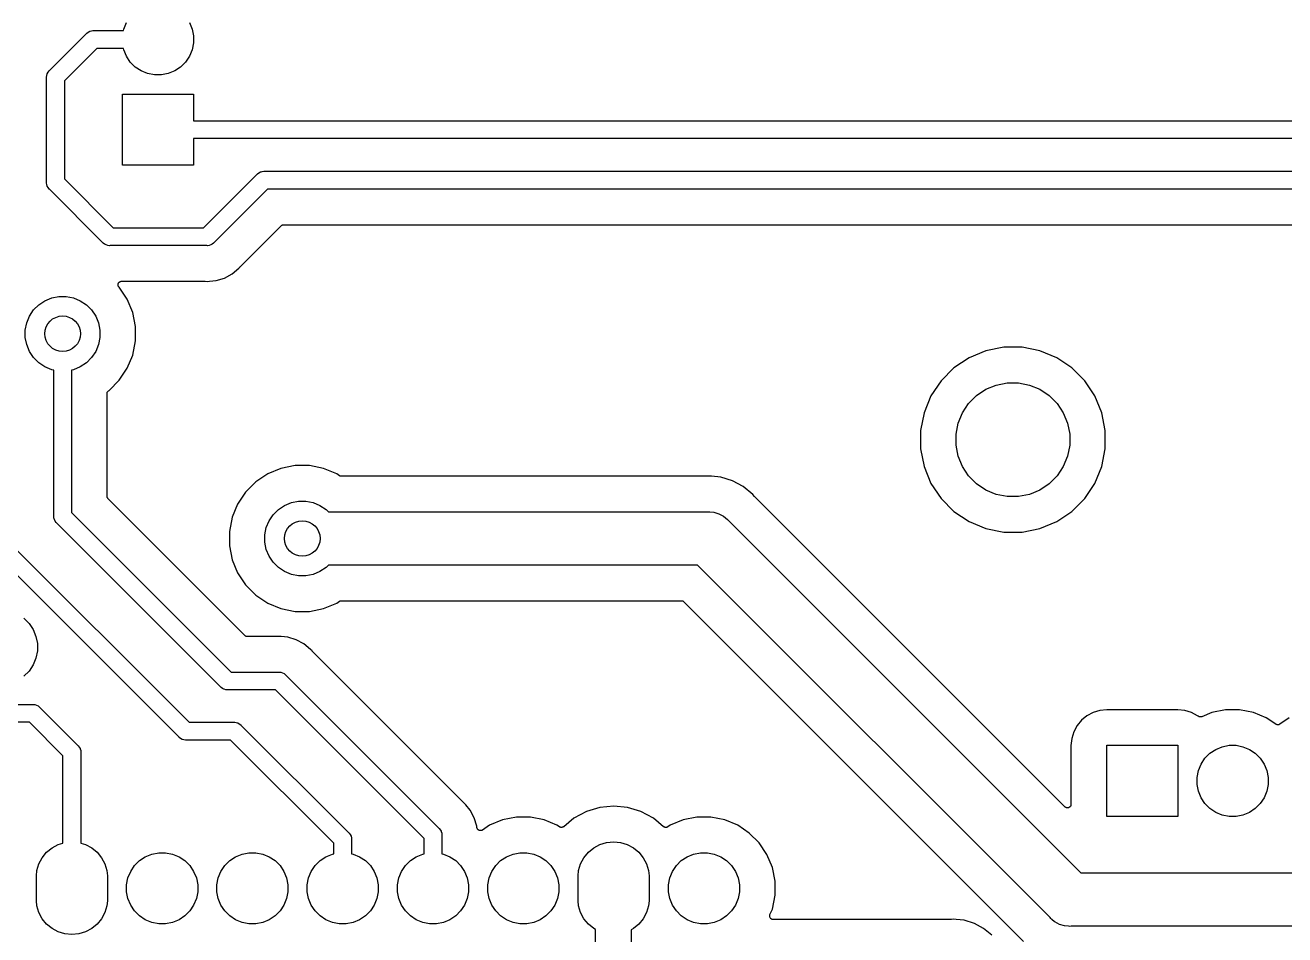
# Model space of a CAD drawing. Extents: x 3.33 to 7.29, y -2.55 to 0.23.
# Drawn here: x 4.333 to 5.728, y -1.713 to -0.705 of the extents above; entities that cross this region are included whole.
import ezdxf

# ---------------------------------------------------------------- set-up
doc = ezdxf.new("R2010")
doc.units = 0
doc.header["$MEASUREMENT"] = 0
doc.layers.add('BLACK', color=7, linetype='CONTINUOUS')

msp = doc.modelspace()

# ---------------------------------------------------------------- linework, layer by layer
at = {"layer": 'BLACK', "linetype": 'CONTINUOUS'}
for p, q in [((4.4059, -0.7116), (4.4074, -0.7114)), ((4.4074, -0.7114), (4.4074, -0.7114)), ((4.4074, -0.7114), (4.4079, -0.7114)), ((4.4079, -0.7114), (4.4084, -0.7114)), ((4.4084, -0.7114), (4.4413, -0.7114)), ((4.4413, -0.7114), (4.4417, -0.7098)), ((4.4417, -0.7098), (4.4446, -0.7026)), ((4.5144, -0.7026), (4.5174, -0.7098)), ((4.5174, -0.7098), (4.5189, -0.7174)), ((4.3595, -0.7557), (4.4006, -0.7146)), ((4.4006, -0.7146), (4.4009, -0.7143)), ((4.4009, -0.7143), (4.4024, -0.713)), ((4.4024, -0.713), (4.4041, -0.7121)), ((4.4041, -0.7121), (4.4059, -0.7116)), ((4.5189, -0.7251), (4.5174, -0.7327)), ((4.5189, -0.7174), (4.5189, -0.7251)), ((4.412, -0.7311), (4.376, -0.7671)), ((4.4413, -0.7311), (4.412, -0.7311)), ((4.4417, -0.7327), (4.4413, -0.7311)), ((4.4446, -0.7399), (4.4417, -0.7327)), ((4.5174, -0.7327), (4.5144, -0.7399)), ((4.4489, -0.7464), (4.4446, -0.7399)), ((4.4544, -0.7518), (4.4489, -0.7464)), ((4.4609, -0.7561), (4.4544, -0.7518)), ((4.5046, -0.7518), (4.4982, -0.7561)), ((4.5101, -0.7464), (4.5046, -0.7518)), ((4.5144, -0.7399), (4.5101, -0.7464)), ((4.3563, -0.763), (4.3564, -0.7611)), ((4.3563, -0.7635), (4.3563, -0.763)), ((4.3563, -0.8794), (4.3563, -0.7635)), ((4.3564, -0.7611), (4.357, -0.7592)), ((4.357, -0.7592), (4.3579, -0.7575)), ((4.3579, -0.7575), (4.3591, -0.756)), ((4.3591, -0.756), (4.3595, -0.7557)), ((4.376, -0.7671), (4.376, -0.8758)), ((4.468, -0.7591), (4.4609, -0.7561)), ((4.4756, -0.7606), (4.468, -0.7591)), ((4.4834, -0.7606), (4.4756, -0.7606)), ((4.491, -0.7591), (4.4834, -0.7606)), ((4.4982, -0.7561), (4.491, -0.7591)), ((4.4402, -0.8606), (4.4402, -0.7819)), ((4.4402, -0.7819), (4.5189, -0.7819)), ((4.5189, -0.7819), (4.5189, -0.8114)), ((4.5189, -0.8114), (6.1638, -0.8114)), ((6.1787, -0.8311), (4.5189, -0.8311)), ((4.5189, -0.8311), (4.5189, -0.8606)), ((4.5189, -0.8606), (4.4402, -0.8606)), ((4.376, -0.8758), (4.4301, -0.9299)), ((4.5302, -0.9299), (4.5896, -0.8705)), ((4.5896, -0.8705), (4.5899, -0.8702)), ((4.5899, -0.8702), (4.5914, -0.8689)), ((4.5914, -0.8689), (4.5931, -0.868)), ((4.5931, -0.868), (4.594, -0.8677)), ((4.594, -0.8677), (4.5949, -0.8675)), ((4.5949, -0.8675), (4.5968, -0.8673)), ((4.5968, -0.8673), (4.5973, -0.8673)), ((4.5973, -0.8673), (6.2825, -0.8673)), ((4.3563, -0.8799), (4.3563, -0.8794)), ((4.3563, -0.8804), (4.3563, -0.8799)), ((4.3564, -0.8819), (4.3563, -0.8804)), ((4.357, -0.8837), (4.3564, -0.8819)), ((4.3579, -0.8854), (4.357, -0.8837)), ((4.3591, -0.8869), (4.3579, -0.8854)), ((4.3595, -0.8872), (4.3591, -0.8869)), ((4.4187, -0.9464), (4.3595, -0.8872)), ((4.6009, -0.887), (4.5415, -0.9464)), ((6.2861, -0.887), (4.6009, -0.887)), ((4.4301, -0.9299), (4.5302, -0.9299)), ((4.5709, -0.9727), (4.6161, -0.9275)), ((4.6161, -0.9275), (4.6164, -0.9273)), ((4.6161, -0.9275), (4.6161, -0.9275)), ((4.6161, -0.9275), (4.6161, -0.9275)), ((4.6161, -0.9275), (4.6161, -0.9275)), ((4.6161, -0.9275), (4.6161, -0.9275)), ((4.6164, -0.9273), (4.6167, -0.927)), ((4.6167, -0.927), (4.617, -0.9268)), ((4.6167, -0.927), (4.6167, -0.927)), ((4.6167, -0.927), (4.6167, -0.927)), ((4.617, -0.9268), (4.6174, -0.9267)), ((4.6174, -0.9267), (4.6178, -0.9266)), ((4.6174, -0.9267), (4.6174, -0.9267)), ((4.6174, -0.9267), (4.6174, -0.9267)), ((4.6178, -0.9266), (4.6181, -0.9265)), ((4.6181, -0.9265), (4.6181, -0.9264)), ((4.6181, -0.9264), (4.6185, -0.9264)), ((4.6181, -0.9265), (4.6181, -0.9265)), ((4.6185, -0.9264), (4.6189, -0.9264)), ((4.6189, -0.9264), (6.1529, -0.9264)), ((4.419, -0.9468), (4.4187, -0.9464)), ((4.4205, -0.948), (4.419, -0.9468)), ((4.4215, -0.9485), (4.4205, -0.948)), ((4.4222, -0.9489), (4.4215, -0.9485)), ((4.5397, -0.948), (4.538, -0.9489)), ((4.5412, -0.9468), (4.5397, -0.948)), ((4.5415, -0.9464), (4.5412, -0.9468)), ((4.4241, -0.9495), (4.4222, -0.9489)), ((4.426, -0.9497), (4.4241, -0.9495)), ((4.4265, -0.9496), (4.426, -0.9497)), ((4.5338, -0.9496), (4.4265, -0.9496)), ((4.5343, -0.9497), (4.5338, -0.9496)), ((4.5362, -0.9495), (4.5343, -0.9497)), ((4.538, -0.9489), (4.5362, -0.9495)), ((4.5362, -0.9495), (4.5362, -0.9495)), ((4.5617, -0.9809), (4.5692, -0.9747)), ((4.5692, -0.9747), (4.5706, -0.973)), ((4.5706, -0.973), (4.5707, -0.973)), ((4.5707, -0.973), (4.5708, -0.9728)), ((4.5708, -0.9728), (4.5709, -0.9727)), ((4.4361, -0.9907), (4.4364, -0.9904)), ((4.4364, -0.9904), (4.4366, -0.9901)), ((4.4366, -0.9901), (4.4369, -0.9899)), ((4.4366, -0.9901), (4.4366, -0.9901)), ((4.4366, -0.9901), (4.4366, -0.9901)), ((4.4369, -0.9899), (4.4372, -0.9896)), ((4.4372, -0.9896), (4.4376, -0.9895)), ((4.4372, -0.9896), (4.4372, -0.9896)), ((4.4372, -0.9896), (4.4372, -0.9896)), ((4.4376, -0.9895), (4.4379, -0.9893)), ((4.4379, -0.9893), (4.4383, -0.9892)), ((4.4379, -0.9893), (4.4379, -0.9893)), ((4.4379, -0.9893), (4.4379, -0.9893)), ((4.4383, -0.9892), (4.4386, -0.9891)), ((4.4386, -0.9891), (4.4386, -0.989)), ((4.4386, -0.989), (4.439, -0.989)), ((4.4386, -0.9891), (4.4386, -0.9891)), ((4.439, -0.989), (4.4394, -0.989)), ((4.4394, -0.989), (4.5316, -0.989)), ((4.5316, -0.989), (4.5317, -0.989)), ((4.5317, -0.989), (4.5319, -0.989)), ((4.5319, -0.989), (4.532, -0.989)), ((4.532, -0.989), (4.5343, -0.9892)), ((4.5343, -0.9892), (4.5365, -0.989)), ((4.5365, -0.989), (4.5439, -0.9883)), ((4.5365, -0.989), (4.5365, -0.989)), ((4.5439, -0.9883), (4.5532, -0.9855)), ((4.5532, -0.9855), (4.5617, -0.9809)), ((4.4355, -0.9921), (4.4356, -0.9917)), ((4.4355, -0.9925), (4.4355, -0.9921)), ((4.4355, -0.9921), (4.4355, -0.9921)), ((4.4355, -0.9921), (4.4355, -0.9921)), ((4.4355, -0.9929), (4.4355, -0.9925)), ((4.4355, -0.9933), (4.4355, -0.9929)), ((4.4355, -0.9929), (4.4355, -0.9929)), ((4.4355, -0.9929), (4.4355, -0.9929)), ((4.4355, -0.9936), (4.4355, -0.9933)), ((4.4355, -0.9937), (4.4355, -0.9936)), ((4.4355, -0.9936), (4.4355, -0.9936)), ((4.4356, -0.994), (4.4355, -0.9937)), ((4.4356, -0.9917), (4.4358, -0.9914)), ((4.4357, -0.9944), (4.4356, -0.994)), ((4.4359, -0.9947), (4.4357, -0.9944)), ((4.4357, -0.9944), (4.4357, -0.9944)), ((4.4357, -0.9944), (4.4357, -0.9944)), ((4.4358, -0.9914), (4.436, -0.991)), ((4.4358, -0.9914), (4.4358, -0.9914)), ((4.4358, -0.9914), (4.4358, -0.9914)), ((4.4361, -0.9951), (4.4359, -0.9947)), ((4.436, -0.991), (4.4361, -0.9907)), ((4.4361, -0.9907), (4.4361, -0.9907)), ((4.4361, -0.9907), (4.4361, -0.9907)), ((4.4363, -0.9954), (4.4361, -0.9951)), ((4.4361, -0.9951), (4.4361, -0.9951)), ((4.4361, -0.9951), (4.4361, -0.9951)), ((4.4366, -0.9957), (4.4363, -0.9954)), ((4.4367, -0.9958), (4.4366, -0.9957)), ((4.4366, -0.9957), (4.4366, -0.9957)), ((4.4366, -0.9957), (4.4366, -0.9957)), ((4.4366, -0.9957), (4.4366, -0.9957)), ((4.4366, -0.9957), (4.4366, -0.9957)), ((4.4455, -1.009), (4.4367, -0.9958)), ((4.3419, -1.0209), (4.3477, -1.0151)), ((4.3477, -1.0151), (4.3544, -1.0106)), ((4.3544, -1.0106), (4.362, -1.0075)), ((4.362, -1.0075), (4.3699, -1.0059)), ((4.3699, -1.0059), (4.3781, -1.0059)), ((4.3781, -1.0059), (4.3861, -1.0075)), ((4.3861, -1.0075), (4.3936, -1.0106)), ((4.3936, -1.0106), (4.4004, -1.0151)), ((4.4004, -1.0151), (4.4061, -1.0209)), ((4.4516, -1.0237), (4.4455, -1.009)), ((4.3343, -1.0352), (4.3374, -1.0277)), ((4.3374, -1.0277), (4.3419, -1.0209)), ((4.4061, -1.0209), (4.4107, -1.0277)), ((4.4107, -1.0277), (4.4138, -1.0352)), ((4.4547, -1.0393), (4.4516, -1.0237)), ((4.3327, -1.0432), (4.3343, -1.0352)), ((4.3327, -1.0513), (4.3327, -1.0432)), ((4.4138, -1.0352), (4.4154, -1.0432)), ((4.4154, -1.0432), (4.4154, -1.0513)), ((4.4547, -1.0552), (4.4547, -1.0393)), ((4.3343, -1.0593), (4.3327, -1.0513)), ((4.3374, -1.0668), (4.3343, -1.0593)), ((4.4138, -1.0593), (4.4107, -1.0668)), ((4.4154, -1.0513), (4.4138, -1.0593)), ((4.4516, -1.0708), (4.4547, -1.0552)), ((4.3419, -1.0736), (4.3374, -1.0668)), ((4.3477, -1.0794), (4.3419, -1.0736)), ((4.4061, -1.0736), (4.4004, -1.0794)), ((4.4107, -1.0668), (4.4061, -1.0736)), ((4.4455, -1.0855), (4.4516, -1.0708)), ((5.3779, -1.0738), (5.3611, -1.0851)), ((5.3965, -1.0661), (5.3779, -1.0738)), ((5.4163, -1.0622), (5.3965, -1.0661)), ((5.4365, -1.0622), (5.4163, -1.0622)), ((5.4562, -1.0661), (5.4365, -1.0622)), ((5.4749, -1.0738), (5.4562, -1.0661)), ((5.4916, -1.0851), (5.4749, -1.0738)), ((4.3544, -1.0839), (4.3477, -1.0794)), ((4.362, -1.087), (4.3544, -1.0839)), ((4.3642, -1.0874), (4.362, -1.087)), ((4.3642, -1.2487), (4.3642, -1.0874)), ((4.3861, -1.087), (4.3839, -1.0874)), ((4.3839, -1.0874), (4.3839, -1.2451)), ((4.3936, -1.0839), (4.3861, -1.087)), ((4.4004, -1.0794), (4.3936, -1.0839)), ((4.4367, -1.0987), (4.4455, -1.0855)), ((5.3611, -1.0851), (5.3469, -1.0993)), ((5.5059, -1.0993), (5.4916, -1.0851)), ((4.4255, -1.1099), (4.4367, -1.0987)), ((5.3469, -1.0993), (5.3357, -1.1161)), ((5.408, -1.104), (5.4202, -1.1016)), ((5.4202, -1.1016), (5.4326, -1.1016)), ((5.4326, -1.1016), (5.4447, -1.104)), ((5.5171, -1.1161), (5.5059, -1.0993)), ((4.4232, -1.1135), (4.4233, -1.1131)), ((4.4232, -1.2272), (4.4232, -1.1135)), ((4.4232, -1.1135), (4.4232, -1.1135)), ((4.4232, -1.1135), (4.4232, -1.1135)), ((4.4232, -1.1135), (4.4232, -1.1135)), ((4.4232, -1.1135), (4.4232, -1.1135)), ((4.4233, -1.1127), (4.4234, -1.1124)), ((4.4233, -1.1131), (4.4233, -1.1127)), ((4.4233, -1.1127), (4.4233, -1.1127)), ((4.4233, -1.1127), (4.4233, -1.1127)), ((4.4234, -1.1124), (4.4235, -1.112)), ((4.4235, -1.112), (4.4237, -1.1117)), ((4.4235, -1.112), (4.4235, -1.112)), ((4.4235, -1.112), (4.4235, -1.112)), ((4.4237, -1.1117), (4.4239, -1.1113)), ((4.4239, -1.1113), (4.4242, -1.111)), ((4.4239, -1.1113), (4.4239, -1.1113)), ((4.4239, -1.1113), (4.4239, -1.1113)), ((4.4242, -1.111), (4.4244, -1.1107)), ((4.4244, -1.1107), (4.4247, -1.1105)), ((4.4244, -1.1107), (4.4244, -1.1107)), ((4.4244, -1.1107), (4.4244, -1.1107)), ((4.4247, -1.1105), (4.425, -1.1103)), ((4.425, -1.1103), (4.4255, -1.1099)), ((5.3774, -1.1244), (5.3862, -1.1156)), ((5.3862, -1.1156), (5.3965, -1.1087)), ((5.3965, -1.1087), (5.408, -1.104)), ((5.4447, -1.104), (5.4562, -1.1087)), ((5.4562, -1.1087), (5.4665, -1.1156)), ((5.4665, -1.1156), (5.4753, -1.1244)), ((5.3357, -1.1161), (5.328, -1.1347)), ((5.3706, -1.1347), (5.3774, -1.1244)), ((5.4753, -1.1244), (5.4822, -1.1347)), ((5.5248, -1.1347), (5.5171, -1.1161)), ((5.328, -1.1347), (5.324, -1.1545)), ((5.3658, -1.1462), (5.3706, -1.1347)), ((5.4822, -1.1347), (5.487, -1.1462)), ((5.5287, -1.1545), (5.5248, -1.1347)), ((5.324, -1.1545), (5.324, -1.1746)), ((5.3634, -1.1584), (5.3658, -1.1462)), ((5.487, -1.1462), (5.4894, -1.1584)), ((5.5287, -1.1746), (5.5287, -1.1545)), ((5.3634, -1.1708), (5.3634, -1.1584)), ((5.3658, -1.1829), (5.3634, -1.1708)), ((5.4894, -1.1708), (5.487, -1.1829)), ((5.4894, -1.1584), (5.4894, -1.1708)), ((5.324, -1.1746), (5.328, -1.1944)), ((5.3706, -1.1944), (5.3658, -1.1829)), ((5.487, -1.1829), (5.4822, -1.1944)), ((5.5248, -1.1944), (5.5287, -1.1746)), ((4.6158, -1.1964), (4.6011, -1.2025)), ((4.6314, -1.1933), (4.6158, -1.1964)), ((4.6473, -1.1933), (4.6314, -1.1933)), ((4.6629, -1.1964), (4.6473, -1.1933)), ((4.6776, -1.2025), (4.6629, -1.1964)), ((5.328, -1.1944), (5.3357, -1.213)), ((5.3774, -1.2047), (5.3706, -1.1944)), ((5.4822, -1.1944), (5.4753, -1.2047)), ((5.5171, -1.213), (5.5248, -1.1944)), ((4.5879, -1.2113), (4.5767, -1.2226)), ((4.6011, -1.2025), (4.5879, -1.2113)), ((4.6805, -1.2045), (4.6776, -1.2025)), ((4.6809, -1.2046), (4.6805, -1.2045)), ((4.6812, -1.2048), (4.6809, -1.2046)), ((4.6816, -1.2049), (4.6812, -1.2048)), ((4.6812, -1.2048), (4.6812, -1.2048)), ((4.6812, -1.2048), (4.6812, -1.2048)), ((4.6819, -1.205), (4.6816, -1.2049)), ((4.6823, -1.2051), (4.6819, -1.205)), ((4.6819, -1.205), (4.6819, -1.205)), ((4.6819, -1.205), (4.6819, -1.205)), ((4.6827, -1.2051), (4.6823, -1.2051)), ((5.0858, -1.2051), (4.6827, -1.2051)), ((4.6827, -1.2051), (4.6827, -1.2051)), ((4.6827, -1.2051), (4.6827, -1.2051)), ((4.6827, -1.2051), (4.6827, -1.2051)), ((4.6827, -1.2051), (4.6827, -1.2051)), ((5.086, -1.2051), (5.0858, -1.2051)), ((5.0861, -1.2051), (5.086, -1.2051)), ((5.0862, -1.2051), (5.0861, -1.2051)), ((5.0894, -1.2048), (5.0862, -1.2051)), ((5.0926, -1.2051), (5.0894, -1.2048)), ((5.1029, -1.2061), (5.0926, -1.2051)), ((5.0926, -1.2051), (5.0926, -1.2051)), ((5.1159, -1.2101), (5.1029, -1.2061)), ((5.1278, -1.2165), (5.1159, -1.2101)), ((5.3357, -1.213), (5.3469, -1.2298)), ((5.3862, -1.2135), (5.3774, -1.2047)), ((5.3965, -1.2204), (5.3862, -1.2135)), ((5.4665, -1.2135), (5.4562, -1.2204)), ((5.4753, -1.2047), (5.4665, -1.2135)), ((5.5059, -1.2298), (5.5171, -1.213)), ((4.4233, -1.2276), (4.4232, -1.2272)), ((4.4233, -1.2279), (4.4233, -1.2276)), ((4.5767, -1.2226), (4.5678, -1.2358)), ((5.1383, -1.2251), (5.1278, -1.2165)), ((5.1404, -1.2275), (5.1383, -1.2251)), ((5.1405, -1.2277), (5.1404, -1.2275)), ((5.408, -1.2251), (5.3965, -1.2204)), ((5.4202, -1.2276), (5.408, -1.2251)), ((5.4326, -1.2276), (5.4202, -1.2276)), ((5.4447, -1.2251), (5.4326, -1.2276)), ((5.4562, -1.2204), (5.4447, -1.2251)), ((4.4233, -1.228), (4.4233, -1.2279)), ((4.4233, -1.2279), (4.4233, -1.2279)), ((4.4234, -1.2283), (4.4233, -1.228)), ((4.4235, -1.2287), (4.4234, -1.2283)), ((4.4237, -1.229), (4.4235, -1.2287)), ((4.4235, -1.2287), (4.4235, -1.2287)), ((4.4235, -1.2287), (4.4235, -1.2287)), ((4.4239, -1.2293), (4.4237, -1.229)), ((4.4239, -1.2294), (4.4239, -1.2293)), ((4.4241, -1.2297), (4.4239, -1.2294)), ((4.4239, -1.2294), (4.4239, -1.2294)), ((4.4243, -1.2299), (4.4241, -1.2297)), ((4.4244, -1.23), (4.4243, -1.2299)), ((4.5759, -1.3815), (4.4244, -1.23)), ((4.4244, -1.23), (4.4244, -1.23)), ((4.4244, -1.23), (4.4244, -1.23)), ((4.4244, -1.23), (4.4244, -1.23)), ((4.5678, -1.2358), (4.5618, -1.2505)), ((4.613, -1.2419), (4.6198, -1.2374)), ((4.6198, -1.2374), (4.6273, -1.2343)), ((4.6273, -1.2343), (4.6353, -1.2327)), ((4.6353, -1.2327), (4.6434, -1.2327)), ((4.6434, -1.2327), (4.6514, -1.2343)), ((4.6514, -1.2343), (4.6589, -1.2374)), ((4.6589, -1.2374), (4.6657, -1.2419)), ((5.1406, -1.2278), (5.1405, -1.2277)), ((5.484, -1.5712), (5.1406, -1.2278)), ((5.1406, -1.2278), (5.1406, -1.2278)), ((5.3469, -1.2298), (5.3611, -1.2441)), ((5.4916, -1.2441), (5.5059, -1.2298)), ((4.3641, -1.2492), (4.3642, -1.2487)), ((4.3643, -1.2511), (4.3641, -1.2492)), ((4.3646, -1.2521), (4.3643, -1.2511)), ((4.3649, -1.253), (4.3646, -1.2521)), ((4.3658, -1.2547), (4.3649, -1.253)), ((4.367, -1.2562), (4.3658, -1.2547)), ((4.3839, -1.2451), (4.5608, -1.4221)), ((4.5618, -1.2505), (4.5587, -1.2661)), ((4.5996, -1.262), (4.6027, -1.2544)), ((4.6027, -1.2544), (4.6073, -1.2477)), ((4.6073, -1.2477), (4.613, -1.2419)), ((4.6657, -1.2419), (4.6683, -1.2445)), ((4.6683, -1.2445), (5.0879, -1.2445)), ((5.0879, -1.2445), (5.0894, -1.2444)), ((5.0894, -1.2444), (5.0908, -1.2445)), ((5.0908, -1.2445), (5.0908, -1.2445)), ((5.0908, -1.2445), (5.0952, -1.2449)), ((5.0952, -1.2449), (5.1007, -1.2466)), ((5.1007, -1.2466), (5.1059, -1.2493)), ((5.1059, -1.2493), (5.1104, -1.253)), ((5.1104, -1.253), (5.1113, -1.2542)), ((5.1113, -1.2542), (5.5016, -1.6445)), ((5.3611, -1.2441), (5.3779, -1.2553)), ((5.3779, -1.2553), (5.3965, -1.263)), ((5.4562, -1.263), (5.4749, -1.2553)), ((5.4749, -1.2553), (5.4916, -1.2441)), ((4.3674, -1.2565), (4.367, -1.2562)), ((4.5494, -1.4385), (4.3674, -1.2565)), ((4.5587, -1.2661), (4.5587, -1.282)), ((4.598, -1.2699), (4.5996, -1.262)), ((5.3965, -1.263), (5.4163, -1.2669)), ((5.4163, -1.2669), (5.4365, -1.2669)), ((5.4365, -1.2669), (5.4562, -1.263)), ((4.3098, -1.2731), (4.5143, -1.4776)), ((4.5587, -1.282), (4.5618, -1.2976)), ((4.598, -1.2781), (4.598, -1.2699)), ((4.5996, -1.2861), (4.598, -1.2781)), ((4.5029, -1.494), (4.2934, -1.2845)), ((4.6027, -1.2936), (4.5996, -1.2861)), ((4.6073, -1.3004), (4.6027, -1.2936)), ((4.5618, -1.2976), (4.5678, -1.3122)), ((4.613, -1.3061), (4.6073, -1.3004)), ((4.6198, -1.3107), (4.613, -1.3061)), ((4.6273, -1.3138), (4.6198, -1.3107)), ((4.6589, -1.3107), (4.6514, -1.3138)), ((4.6657, -1.3061), (4.6589, -1.3107)), ((4.6683, -1.3035), (4.6657, -1.3061)), ((5.0771, -1.3035), (4.6683, -1.3035)), ((5.4675, -1.6939), (5.0771, -1.3035)), ((4.5678, -1.3122), (4.5767, -1.3255)), ((4.6353, -1.3154), (4.6273, -1.3138)), ((4.6434, -1.3154), (4.6353, -1.3154)), ((4.6514, -1.3138), (4.6434, -1.3154)), ((4.5767, -1.3255), (4.5879, -1.3367)), ((4.5879, -1.3367), (4.6011, -1.3455)), ((4.6011, -1.3455), (4.6158, -1.3516)), ((4.6158, -1.3516), (4.6314, -1.3547)), ((4.6473, -1.3547), (4.6629, -1.3516)), ((4.6629, -1.3516), (4.6776, -1.3455)), ((4.6776, -1.3455), (4.6805, -1.3436)), ((4.6805, -1.3436), (4.6805, -1.3436)), ((4.6805, -1.3436), (4.6805, -1.3436)), ((4.6805, -1.3436), (4.6806, -1.3436)), ((4.6806, -1.3436), (4.6809, -1.3434)), ((4.6806, -1.3436), (4.6806, -1.3436)), ((4.6809, -1.3434), (4.6812, -1.3432)), ((4.6812, -1.3432), (4.6812, -1.3432)), ((4.6812, -1.3432), (4.6813, -1.3432)), ((4.6813, -1.3432), (4.6816, -1.3431)), ((4.6816, -1.3431), (4.682, -1.343)), ((4.682, -1.343), (4.682, -1.343)), ((4.682, -1.343), (4.682, -1.343)), ((4.682, -1.343), (4.6824, -1.343)), ((4.6824, -1.343), (4.6827, -1.3429)), ((4.6827, -1.3429), (5.0592, -1.3429)), ((5.0592, -1.3429), (5.0592, -1.3429)), ((5.0592, -1.3429), (5.0592, -1.3429)), ((5.0592, -1.3429), (5.0592, -1.3429)), ((5.0592, -1.3429), (5.0593, -1.3429)), ((5.0593, -1.3429), (5.0596, -1.343)), ((5.0596, -1.343), (5.06, -1.343)), ((5.06, -1.343), (5.06, -1.343)), ((5.06, -1.343), (5.06, -1.343)), ((5.06, -1.343), (5.0604, -1.3431)), ((5.0604, -1.3431), (5.0607, -1.3432)), ((5.0607, -1.3432), (5.0607, -1.3432)), ((5.0607, -1.3432), (5.0607, -1.3432)), ((5.0607, -1.3432), (5.0611, -1.3434)), ((5.0611, -1.3434), (5.0614, -1.3436)), ((5.0614, -1.3436), (5.0614, -1.3436)), ((5.0614, -1.3436), (5.0614, -1.3436)), ((5.0614, -1.3436), (5.0617, -1.3438)), ((5.0617, -1.3438), (5.062, -1.3441)), ((5.062, -1.3441), (5.4381, -1.7202)), ((4.3311, -1.3624), (4.3368, -1.3681)), ((4.6314, -1.3547), (4.6473, -1.3547)), ((4.3368, -1.3681), (4.3414, -1.3749)), ((4.3414, -1.3749), (4.3445, -1.3824)), ((4.3445, -1.3824), (4.3461, -1.3904)), ((4.3461, -1.3904), (4.3461, -1.3986)), ((4.5762, -1.3818), (4.5759, -1.3815)), ((4.5765, -1.382), (4.5762, -1.3818)), ((4.5768, -1.3822), (4.5765, -1.382)), ((4.5765, -1.382), (4.5765, -1.382)), ((4.5765, -1.382), (4.5765, -1.382)), ((4.5772, -1.3824), (4.5768, -1.3822)), ((4.5775, -1.3825), (4.5772, -1.3824)), ((4.5772, -1.3824), (4.5772, -1.3824)), ((4.5772, -1.3824), (4.5772, -1.3824)), ((4.5779, -1.3826), (4.5775, -1.3825)), ((4.5783, -1.3826), (4.5779, -1.3826)), ((4.5779, -1.3826), (4.5779, -1.3826)), ((4.5779, -1.3826), (4.5779, -1.3826)), ((4.5786, -1.3827), (4.5783, -1.3826)), ((4.5787, -1.3827), (4.5786, -1.3827)), ((4.6112, -1.3827), (4.5787, -1.3827)), ((4.5787, -1.3827), (4.5787, -1.3827)), ((4.5787, -1.3827), (4.5787, -1.3827)), ((4.5787, -1.3827), (4.5787, -1.3827)), ((4.6113, -1.3827), (4.6112, -1.3827)), ((4.6115, -1.3827), (4.6113, -1.3827)), ((4.6116, -1.3827), (4.6115, -1.3827)), ((4.6138, -1.3824), (4.6116, -1.3827)), ((4.616, -1.3827), (4.6138, -1.3824)), ((4.6234, -1.3834), (4.616, -1.3827)), ((4.616, -1.3827), (4.616, -1.3827)), ((4.6327, -1.3862), (4.6234, -1.3834)), ((4.6413, -1.3908), (4.6327, -1.3862)), ((4.6487, -1.3969), (4.6413, -1.3908)), ((4.3445, -1.4065), (4.3414, -1.4141)), ((4.3461, -1.3986), (4.3445, -1.4065)), ((4.6502, -1.3986), (4.6487, -1.3969)), ((4.6503, -1.3988), (4.6502, -1.3986)), ((4.6504, -1.3989), (4.6503, -1.3988)), ((4.8172, -1.5657), (4.6504, -1.3989)), ((4.6504, -1.3989), (4.6504, -1.3989)), ((4.3368, -1.4208), (4.3311, -1.4266)), ((4.3414, -1.4141), (4.3368, -1.4208)), ((4.5608, -1.4221), (4.6133, -1.4221)), ((4.6133, -1.4221), (4.6138, -1.422)), ((4.6138, -1.422), (4.6143, -1.4221)), ((4.6143, -1.4221), (4.6157, -1.4222)), ((4.6157, -1.4222), (4.6176, -1.4227)), ((4.6176, -1.4227), (4.6193, -1.4237)), ((4.6193, -1.4237), (4.6208, -1.4249)), ((4.6208, -1.4249), (4.6211, -1.4253)), ((4.6211, -1.4253), (4.7909, -1.5951)), ((4.5497, -1.4389), (4.5494, -1.4385)), ((4.5512, -1.4401), (4.5497, -1.4389)), ((4.5527, -1.4409), (4.5512, -1.4401)), ((4.5529, -1.441), (4.5527, -1.4409)), ((4.5548, -1.4416), (4.5529, -1.441)), ((4.5567, -1.4418), (4.5548, -1.4416)), ((4.5572, -1.4417), (4.5567, -1.4418)), ((4.6097, -1.4417), (4.5572, -1.4417)), ((4.7744, -1.6064), (4.6097, -1.4417)), ((4.2619, -1.4579), (4.3409, -1.4579)), ((4.3409, -1.4579), (4.3413, -1.4578)), ((4.3413, -1.4578), (4.3418, -1.4579)), ((4.3418, -1.4579), (4.3433, -1.458)), ((4.3433, -1.458), (4.3451, -1.4586)), ((4.3451, -1.4586), (4.3468, -1.4595)), ((4.3468, -1.4595), (4.3483, -1.4607)), ((4.3483, -1.4607), (4.3486, -1.4611)), ((4.3486, -1.4611), (4.3909, -1.5033)), ((5.5226, -1.4644), (5.5152, -1.4666)), ((5.5305, -1.4636), (5.5226, -1.4644)), ((5.6089, -1.4636), (5.5305, -1.4636)), ((5.6168, -1.4644), (5.6089, -1.4636)), ((5.6242, -1.4666), (5.6168, -1.4644)), ((5.6619, -1.4638), (5.6467, -1.4668)), ((5.6774, -1.4638), (5.6619, -1.4638)), ((5.6927, -1.4668), (5.6774, -1.4638)), ((4.3373, -1.4776), (4.2584, -1.4776)), ((4.3744, -1.5147), (4.3373, -1.4776)), ((4.5143, -1.4776), (4.5637, -1.4776)), ((4.5637, -1.4776), (4.5642, -1.4775)), ((4.5642, -1.4775), (4.5647, -1.4776)), ((4.5647, -1.4776), (4.5661, -1.4777)), ((4.5661, -1.4777), (4.568, -1.4783)), ((4.568, -1.4783), (4.5697, -1.4792)), ((5.5023, -1.4752), (5.4974, -1.4812)), ((5.5083, -1.4703), (5.5023, -1.4752)), ((5.5152, -1.4666), (5.5083, -1.4703)), ((5.631, -1.4703), (5.6242, -1.4666)), ((5.6317, -1.4708), (5.631, -1.4703)), ((5.6318, -1.4709), (5.6317, -1.4708)), ((5.6319, -1.471), (5.6318, -1.4709)), ((5.6321, -1.4711), (5.6319, -1.471)), ((5.6323, -1.4712), (5.6321, -1.4711)), ((5.6325, -1.4713), (5.6323, -1.4712)), ((5.6326, -1.4714), (5.6325, -1.4713)), ((5.6328, -1.4714), (5.6326, -1.4714)), ((5.633, -1.4715), (5.6328, -1.4714)), ((5.6332, -1.4715), (5.633, -1.4715)), ((5.6334, -1.4716), (5.6332, -1.4715)), ((5.6336, -1.4716), (5.6334, -1.4716)), ((5.6338, -1.4717), (5.6336, -1.4716)), ((5.6339, -1.4717), (5.6338, -1.4717)), ((5.6341, -1.4717), (5.6339, -1.4717)), ((5.6343, -1.4717), (5.6341, -1.4717)), ((5.6345, -1.4717), (5.6343, -1.4717)), ((5.6347, -1.4716), (5.6345, -1.4717)), ((5.6349, -1.4716), (5.6347, -1.4716)), ((5.6351, -1.4715), (5.6349, -1.4716)), ((5.6353, -1.4715), (5.6351, -1.4715)), ((5.6355, -1.4714), (5.6353, -1.4715)), ((5.6356, -1.4714), (5.6355, -1.4714)), ((5.6357, -1.4714), (5.6356, -1.4714)), ((5.6467, -1.4668), (5.6357, -1.4714)), ((5.707, -1.4727), (5.6927, -1.4668)), ((5.7175, -1.4798), (5.707, -1.4727)), ((5.7324, -1.4727), (5.7219, -1.4798)), ((4.5697, -1.4792), (4.5712, -1.4804)), ((4.5712, -1.4804), (4.5715, -1.4808)), ((4.5715, -1.4808), (4.6909, -1.6002)), ((5.4938, -1.488), (5.4915, -1.4954)), ((5.4974, -1.4812), (5.4938, -1.488)), ((5.7178, -1.4799), (5.7175, -1.4798)), ((5.7181, -1.4801), (5.7178, -1.4799)), ((5.7182, -1.4801), (5.7181, -1.4801)), ((5.7185, -1.4802), (5.7182, -1.4801)), ((5.7182, -1.4801), (5.7182, -1.4801)), ((5.7189, -1.4804), (5.7185, -1.4802)), ((5.7193, -1.4804), (5.7189, -1.4804)), ((5.7189, -1.4804), (5.7189, -1.4804)), ((5.7189, -1.4804), (5.7189, -1.4804)), ((5.7196, -1.4804), (5.7193, -1.4804)), ((5.7197, -1.4804), (5.7196, -1.4804)), ((5.72, -1.4804), (5.7197, -1.4804)), ((5.7197, -1.4804), (5.7197, -1.4804)), ((5.7204, -1.4804), (5.72, -1.4804)), ((5.7208, -1.4803), (5.7204, -1.4804)), ((5.7204, -1.4804), (5.7204, -1.4804)), ((5.7204, -1.4804), (5.7204, -1.4804)), ((5.7211, -1.4802), (5.7208, -1.4803)), ((5.7212, -1.4801), (5.7211, -1.4802)), ((5.7215, -1.48), (5.7212, -1.4801)), ((5.7212, -1.4801), (5.7212, -1.4801)), ((5.7218, -1.4798), (5.7215, -1.48)), ((5.7219, -1.4798), (5.7218, -1.4798)), ((5.7218, -1.4798), (5.7218, -1.4798)), ((5.7219, -1.4798), (5.7219, -1.4798)), ((5.7219, -1.4798), (5.7219, -1.4798)), ((4.3909, -1.5033), (4.3913, -1.5036)), ((4.3913, -1.5036), (4.3925, -1.5051)), ((4.3925, -1.5051), (4.3933, -1.5066)), ((4.5032, -1.4944), (4.5029, -1.494)), ((4.5047, -1.4956), (4.5032, -1.4944)), ((4.5064, -1.4965), (4.5047, -1.4956)), ((4.5065, -1.4965), (4.5064, -1.4965)), ((4.5083, -1.4971), (4.5065, -1.4965)), ((4.5102, -1.4973), (4.5083, -1.4971)), ((4.5107, -1.4972), (4.5102, -1.4973)), ((4.5601, -1.4972), (4.5107, -1.4972)), ((4.6744, -1.6116), (4.5601, -1.4972)), ((5.4915, -1.4954), (5.4907, -1.5033)), ((5.4907, -1.5033), (5.4907, -1.5684)), ((5.5303, -1.5819), (5.5303, -1.5031)), ((5.5303, -1.5031), (5.6091, -1.5031)), ((5.6091, -1.5031), (5.6091, -1.5819)), ((5.651, -1.5076), (5.6582, -1.5047)), ((5.6582, -1.5047), (5.6658, -1.5031)), ((5.6658, -1.5031), (5.6736, -1.5031)), ((5.6736, -1.5031), (5.6812, -1.5047)), ((5.6812, -1.5047), (5.6883, -1.5076)), ((4.3744, -1.6115), (4.3744, -1.5147)), ((4.3933, -1.5066), (4.3934, -1.5069)), ((4.3934, -1.5069), (4.394, -1.5087)), ((4.394, -1.5087), (4.3941, -1.5106)), ((4.3941, -1.5106), (4.3941, -1.5111)), ((4.3941, -1.5111), (4.3941, -1.6115)), ((5.6348, -1.5239), (5.6391, -1.5174)), ((5.6391, -1.5174), (5.6446, -1.5119)), ((5.6446, -1.5119), (5.651, -1.5076)), ((5.6883, -1.5076), (5.6948, -1.5119)), ((5.6948, -1.5119), (5.7003, -1.5174)), ((5.7003, -1.5174), (5.7046, -1.5239)), ((5.6303, -1.5386), (5.6318, -1.531)), ((5.6318, -1.531), (5.6348, -1.5239)), ((5.7046, -1.5239), (5.7075, -1.531)), ((5.7075, -1.531), (5.7091, -1.5386)), ((5.6303, -1.5464), (5.6303, -1.5386)), ((5.6318, -1.554), (5.6303, -1.5464)), ((5.7091, -1.5464), (5.7075, -1.554)), ((5.7091, -1.5386), (5.7091, -1.5464)), ((5.6348, -1.5612), (5.6318, -1.554)), ((5.6391, -1.5676), (5.6348, -1.5612)), ((5.7046, -1.5612), (5.7003, -1.5676)), ((5.7075, -1.554), (5.7046, -1.5612)), ((4.8173, -1.5658), (4.8172, -1.5657)), ((4.8175, -1.5659), (4.8173, -1.5658)), ((4.8175, -1.566), (4.8175, -1.5659)), ((4.8192, -1.5674), (4.8175, -1.566)), ((4.8206, -1.5691), (4.8192, -1.5674)), ((4.8254, -1.5749), (4.8206, -1.5691)), ((4.8206, -1.5691), (4.8206, -1.5691)), ((4.8299, -1.5834), (4.8254, -1.5749)), ((4.9688, -1.572), (4.954, -1.5765)), ((4.9843, -1.5705), (4.9688, -1.572)), ((4.9997, -1.572), (4.9843, -1.5705)), ((5.0145, -1.5765), (4.9997, -1.572)), ((5.4843, -1.5715), (5.484, -1.5712)), ((5.4846, -1.5717), (5.4843, -1.5715)), ((5.485, -1.5719), (5.4846, -1.5717)), ((5.4846, -1.5717), (5.4846, -1.5717)), ((5.4846, -1.5717), (5.4846, -1.5717)), ((5.4853, -1.5721), (5.485, -1.5719)), ((5.4856, -1.5722), (5.4853, -1.5721)), ((5.4853, -1.5721), (5.4853, -1.5721)), ((5.4853, -1.5721), (5.4853, -1.5721)), ((5.486, -1.5723), (5.4856, -1.5722)), ((5.4864, -1.5723), (5.486, -1.5723)), ((5.486, -1.5723), (5.486, -1.5723)), ((5.486, -1.5723), (5.486, -1.5723)), ((5.4868, -1.5724), (5.4864, -1.5723)), ((5.4872, -1.5723), (5.4868, -1.5724)), ((5.4868, -1.5724), (5.4868, -1.5724)), ((5.4868, -1.5724), (5.4868, -1.5724)), ((5.4875, -1.5723), (5.4872, -1.5723)), ((5.4879, -1.5722), (5.4875, -1.5723)), ((5.4875, -1.5723), (5.4875, -1.5723)), ((5.4875, -1.5723), (5.4875, -1.5723)), ((5.4883, -1.5721), (5.4879, -1.5722)), ((5.4886, -1.5719), (5.4883, -1.5721)), ((5.4883, -1.5721), (5.4883, -1.5721)), ((5.4883, -1.5721), (5.4883, -1.5721)), ((5.4889, -1.5717), (5.4886, -1.5719)), ((5.489, -1.5717), (5.4889, -1.5717)), ((5.4893, -1.5715), (5.489, -1.5717)), ((5.489, -1.5717), (5.489, -1.5717)), ((5.4896, -1.5713), (5.4893, -1.5715)), ((5.4898, -1.5709), (5.4896, -1.5712)), ((5.4896, -1.5712), (5.4896, -1.5713)), ((5.4896, -1.5713), (5.4896, -1.5713)), ((5.4901, -1.5707), (5.4898, -1.5709)), ((5.4902, -1.5703), (5.4901, -1.5707)), ((5.4901, -1.5707), (5.4901, -1.5707)), ((5.4901, -1.5707), (5.4901, -1.5707)), ((5.4904, -1.57), (5.4902, -1.5703)), ((5.4905, -1.5696), (5.4904, -1.57)), ((5.4904, -1.57), (5.4904, -1.57)), ((5.4904, -1.57), (5.4904, -1.57)), ((5.4906, -1.5693), (5.4905, -1.5696)), ((5.4907, -1.5689), (5.4906, -1.5693)), ((5.4906, -1.5693), (5.4906, -1.5693)), ((5.4906, -1.5693), (5.4906, -1.5693)), ((5.4907, -1.5684), (5.4907, -1.5685)), ((5.4907, -1.5685), (5.4907, -1.5685)), ((5.4907, -1.5685), (5.4907, -1.5685)), ((5.4907, -1.5685), (5.4907, -1.5685)), ((5.4907, -1.5685), (5.4907, -1.5689)), ((5.6446, -1.5731), (5.6391, -1.5676)), ((5.651, -1.5774), (5.6446, -1.5731)), ((5.6948, -1.5731), (5.6883, -1.5774)), ((5.7003, -1.5676), (5.6948, -1.5731)), ((4.8327, -1.5927), (4.8299, -1.5834)), ((4.8613, -1.5857), (4.8469, -1.5916)), ((4.8765, -1.5827), (4.8613, -1.5857)), ((4.892, -1.5827), (4.8765, -1.5827)), ((4.9072, -1.5857), (4.892, -1.5827)), ((4.9215, -1.5916), (4.9072, -1.5857)), ((4.9403, -1.5838), (4.9289, -1.5932)), ((4.954, -1.5765), (4.9403, -1.5838)), ((5.0282, -1.5838), (5.0145, -1.5765)), ((5.0396, -1.5932), (5.0282, -1.5838)), ((5.0613, -1.5857), (5.0469, -1.5916)), ((5.0765, -1.5827), (5.0613, -1.5857)), ((5.092, -1.5827), (5.0765, -1.5827)), ((5.1072, -1.5857), (5.092, -1.5827)), ((5.1216, -1.5916), (5.1072, -1.5857)), ((5.6091, -1.5819), (5.5303, -1.5819)), ((5.6582, -1.5804), (5.651, -1.5774)), ((5.6658, -1.5819), (5.6582, -1.5804)), ((5.6736, -1.5819), (5.6658, -1.5819)), ((5.6812, -1.5804), (5.6736, -1.5819)), ((5.6883, -1.5774), (5.6812, -1.5804)), ((4.6909, -1.6002), (4.6913, -1.6005)), ((4.6913, -1.6005), (4.6925, -1.602)), ((4.6925, -1.602), (4.6934, -1.6037)), ((4.6934, -1.6037), (4.694, -1.6056)), ((4.7909, -1.5951), (4.7912, -1.5954)), ((4.7912, -1.5954), (4.7925, -1.5969)), ((4.7925, -1.5969), (4.7933, -1.5983)), ((4.7933, -1.5983), (4.7934, -1.5986)), ((4.7934, -1.5986), (4.7939, -1.6004)), ((4.7939, -1.6004), (4.7941, -1.6024)), ((4.7941, -1.6024), (4.7941, -1.6029)), ((4.7941, -1.6029), (4.7941, -1.6232)), ((4.8329, -1.5941), (4.8327, -1.5927)), ((4.8329, -1.5942), (4.8329, -1.5941)), ((4.8329, -1.5944), (4.8329, -1.5942)), ((4.833, -1.5946), (4.8329, -1.5944)), ((4.833, -1.5948), (4.833, -1.5946)), ((4.8331, -1.595), (4.833, -1.5948)), ((4.8332, -1.5952), (4.8331, -1.595)), ((4.8332, -1.5954), (4.8332, -1.5952)), ((4.8333, -1.5955), (4.8332, -1.5954)), ((4.8334, -1.5957), (4.8333, -1.5955)), ((4.8335, -1.5958), (4.8334, -1.5957)), ((4.8336, -1.596), (4.8335, -1.5958)), ((4.8338, -1.5962), (4.8336, -1.596)), ((4.8339, -1.5963), (4.8338, -1.5962)), ((4.834, -1.5964), (4.8339, -1.5963)), ((4.8342, -1.5966), (4.834, -1.5964)), ((4.8343, -1.5967), (4.8342, -1.5966)), ((4.8345, -1.5968), (4.8343, -1.5967)), ((4.8346, -1.5969), (4.8345, -1.5968)), ((4.8348, -1.597), (4.8346, -1.5969)), ((4.8349, -1.5972), (4.8348, -1.597)), ((4.8351, -1.5972), (4.8349, -1.5972)), ((4.8353, -1.5973), (4.8351, -1.5972)), ((4.8355, -1.5974), (4.8353, -1.5973)), ((4.8356, -1.5975), (4.8355, -1.5974)), ((4.8358, -1.5975), (4.8356, -1.5975)), ((4.836, -1.5975), (4.8358, -1.5975)), ((4.8362, -1.5976), (4.836, -1.5975)), ((4.8364, -1.5976), (4.8362, -1.5976)), ((4.8366, -1.5976), (4.8364, -1.5976)), ((4.8368, -1.5976), (4.8366, -1.5976)), ((4.837, -1.5976), (4.8368, -1.5976)), ((4.8372, -1.5976), (4.837, -1.5976)), ((4.8373, -1.5976), (4.8372, -1.5976)), ((4.8375, -1.5976), (4.8373, -1.5976)), ((4.8377, -1.5975), (4.8375, -1.5976)), ((4.8379, -1.5975), (4.8377, -1.5975)), ((4.8381, -1.5974), (4.8379, -1.5975)), ((4.8383, -1.5973), (4.8381, -1.5974)), ((4.8384, -1.5973), (4.8383, -1.5973)), ((4.8386, -1.5972), (4.8384, -1.5973)), ((4.8388, -1.5971), (4.8386, -1.5972)), ((4.8389, -1.597), (4.8388, -1.5971)), ((4.839, -1.597), (4.8389, -1.597)), ((4.8469, -1.5916), (4.839, -1.597)), ((4.9242, -1.5934), (4.9215, -1.5916)), ((4.9244, -1.5935), (4.9242, -1.5934)), ((4.9245, -1.5936), (4.9244, -1.5935)), ((4.9247, -1.5937), (4.9245, -1.5936)), ((4.9249, -1.5938), (4.9247, -1.5937)), ((4.925, -1.5938), (4.9249, -1.5938)), ((4.9252, -1.5939), (4.925, -1.5938)), ((4.9254, -1.5939), (4.9252, -1.5939)), ((4.9256, -1.594), (4.9254, -1.5939)), ((4.9258, -1.594), (4.9256, -1.594)), ((4.926, -1.594), (4.9258, -1.594)), ((4.9262, -1.594), (4.926, -1.594)), ((4.9264, -1.5941), (4.9262, -1.594)), ((4.9266, -1.5941), (4.9264, -1.5941)), ((4.9267, -1.5941), (4.9266, -1.5941)), ((4.9269, -1.594), (4.9267, -1.5941)), ((4.9271, -1.594), (4.9269, -1.594)), ((4.9273, -1.5939), (4.9271, -1.594)), ((4.9275, -1.5939), (4.9273, -1.5939)), ((4.9277, -1.5938), (4.9275, -1.5939)), ((4.9279, -1.5938), (4.9277, -1.5938)), ((4.928, -1.5937), (4.9279, -1.5938)), ((4.9282, -1.5936), (4.928, -1.5937)), ((4.9284, -1.5935), (4.9282, -1.5936)), ((4.9286, -1.5934), (4.9284, -1.5935)), ((4.9287, -1.5933), (4.9286, -1.5934)), ((4.9288, -1.5932), (4.9287, -1.5933)), ((4.9289, -1.5932), (4.9288, -1.5932)), ((5.0398, -1.5933), (5.0396, -1.5932)), ((5.0399, -1.5934), (5.0398, -1.5933)), ((5.0401, -1.5935), (5.0399, -1.5934)), ((5.0403, -1.5936), (5.0401, -1.5935)), ((5.0404, -1.5937), (5.0403, -1.5936)), ((5.0406, -1.5938), (5.0404, -1.5937)), ((5.0408, -1.5938), (5.0406, -1.5938)), ((5.041, -1.5939), (5.0408, -1.5938)), ((5.0411, -1.5939), (5.041, -1.5939)), ((5.0413, -1.594), (5.0411, -1.5939)), ((5.0415, -1.594), (5.0413, -1.594)), ((5.0417, -1.594), (5.0415, -1.594)), ((5.0419, -1.5941), (5.0417, -1.594)), ((5.0421, -1.5941), (5.0419, -1.5941)), ((5.0423, -1.5941), (5.0421, -1.5941)), ((5.0425, -1.5941), (5.0423, -1.5941)), ((5.0427, -1.594), (5.0425, -1.5941)), ((5.0428, -1.594), (5.0427, -1.594)), ((5.043, -1.5939), (5.0428, -1.594)), ((5.0432, -1.5939), (5.043, -1.5939)), ((5.0434, -1.5938), (5.0432, -1.5939)), ((5.0436, -1.5938), (5.0434, -1.5938)), ((5.0438, -1.5937), (5.0436, -1.5938)), ((5.0439, -1.5936), (5.0438, -1.5937)), ((5.0441, -1.5935), (5.0439, -1.5936)), ((5.0443, -1.5934), (5.0441, -1.5935)), ((5.0469, -1.5916), (5.0443, -1.5934)), ((5.0443, -1.5934), (5.0443, -1.5934)), ((5.1345, -1.6003), (5.1216, -1.5916)), ((5.1454, -1.6112), (5.1345, -1.6003)), ((4.3563, -1.6216), (4.3623, -1.6167)), ((4.3623, -1.6167), (4.3691, -1.6131)), ((4.3691, -1.6131), (4.3744, -1.6115)), ((4.3941, -1.6115), (4.3994, -1.6131)), ((4.3994, -1.6131), (4.4062, -1.6167)), ((4.4062, -1.6167), (4.4122, -1.6216)), ((4.6744, -1.6232), (4.6744, -1.6116)), ((4.694, -1.6056), (4.6941, -1.6069)), ((4.6941, -1.6069), (4.6941, -1.6075)), ((4.6941, -1.6075), (4.6941, -1.608)), ((4.6941, -1.608), (4.6941, -1.6232)), ((4.7744, -1.6232), (4.7744, -1.6064)), ((4.9563, -1.6216), (4.9623, -1.6167)), ((4.9623, -1.6167), (4.9691, -1.6131)), ((4.9691, -1.6131), (4.9765, -1.6108)), ((4.9765, -1.6108), (4.9843, -1.61)), ((4.9843, -1.61), (4.992, -1.6108)), ((4.992, -1.6108), (4.9994, -1.6131)), ((4.9994, -1.6131), (5.0062, -1.6167)), ((5.0062, -1.6167), (5.0122, -1.6216)), ((5.154, -1.6241), (5.1454, -1.6112)), ((4.3477, -1.6345), (4.3514, -1.6276)), ((4.3514, -1.6276), (4.3563, -1.6216)), ((4.4122, -1.6216), (4.4172, -1.6276)), ((4.4172, -1.6276), (4.4208, -1.6345)), ((4.4537, -1.6363), (4.4592, -1.6308)), ((4.4592, -1.6308), (4.4656, -1.6265)), ((4.4656, -1.6265), (4.4728, -1.6236)), ((4.4728, -1.6236), (4.4804, -1.622)), ((4.4804, -1.622), (4.4881, -1.622)), ((4.4881, -1.622), (4.4957, -1.6236)), ((4.4957, -1.6236), (4.5029, -1.6265)), ((4.5029, -1.6265), (4.5094, -1.6308)), ((4.5094, -1.6308), (4.5148, -1.6363)), ((4.5537, -1.6363), (4.5591, -1.6308)), ((4.5591, -1.6308), (4.5656, -1.6265)), ((4.5656, -1.6265), (4.5728, -1.6236)), ((4.5728, -1.6236), (4.5804, -1.622)), ((4.5804, -1.622), (4.5881, -1.622)), ((4.5881, -1.622), (4.5957, -1.6236)), ((4.5957, -1.6236), (4.6029, -1.6265)), ((4.6029, -1.6265), (4.6094, -1.6308)), ((4.6094, -1.6308), (4.6148, -1.6363)), ((4.6537, -1.6363), (4.6592, -1.6308)), ((4.6592, -1.6308), (4.6656, -1.6265)), ((4.6656, -1.6265), (4.6728, -1.6236)), ((4.6728, -1.6236), (4.6744, -1.6232)), ((4.6941, -1.6232), (4.6957, -1.6236)), ((4.6957, -1.6236), (4.7029, -1.6265)), ((4.7029, -1.6265), (4.7093, -1.6308)), ((4.7093, -1.6308), (4.7148, -1.6363)), ((4.7537, -1.6363), (4.7591, -1.6308)), ((4.7591, -1.6308), (4.7656, -1.6265)), ((4.7656, -1.6265), (4.7728, -1.6236)), ((4.7728, -1.6236), (4.7744, -1.6232)), ((4.7941, -1.6232), (4.7957, -1.6236)), ((4.7957, -1.6236), (4.8029, -1.6265)), ((4.8029, -1.6265), (4.8094, -1.6308)), ((4.8094, -1.6308), (4.8148, -1.6363)), ((4.8537, -1.6363), (4.8591, -1.6308)), ((4.8591, -1.6308), (4.8656, -1.6265)), ((4.8656, -1.6265), (4.8728, -1.6236)), ((4.8728, -1.6236), (4.8804, -1.622)), ((4.8804, -1.622), (4.8881, -1.622)), ((4.8881, -1.622), (4.8957, -1.6236)), ((4.8957, -1.6236), (4.9029, -1.6265)), ((4.9029, -1.6265), (4.9093, -1.6308)), ((4.9093, -1.6308), (4.9148, -1.6363)), ((4.9477, -1.6345), (4.9514, -1.6276)), ((4.9514, -1.6276), (4.9563, -1.6216)), ((5.0122, -1.6216), (5.0171, -1.6276)), ((5.0171, -1.6276), (5.0208, -1.6345)), ((5.0537, -1.6363), (5.0591, -1.6308)), ((5.0591, -1.6308), (5.0656, -1.6265)), ((5.0656, -1.6265), (5.0728, -1.6236)), ((5.0728, -1.6236), (5.0804, -1.622)), ((5.0804, -1.622), (5.0881, -1.622)), ((5.0881, -1.622), (5.0957, -1.6236)), ((5.0957, -1.6236), (5.1029, -1.6265)), ((5.1029, -1.6265), (5.1094, -1.6308)), ((5.1094, -1.6308), (5.1148, -1.6363)), ((5.16, -1.6384), (5.154, -1.6241)), ((4.3449, -1.6477), (4.3454, -1.6419)), ((4.3454, -1.6419), (4.3477, -1.6345)), ((4.4208, -1.6345), (4.423, -1.6419)), ((4.423, -1.6419), (4.4236, -1.6477)), ((4.4464, -1.6499), (4.4494, -1.6428)), ((4.4494, -1.6428), (4.4537, -1.6363)), ((4.5148, -1.6363), (4.5191, -1.6428)), ((4.5191, -1.6428), (4.5221, -1.6499)), ((4.5464, -1.6499), (4.5494, -1.6428)), ((4.5494, -1.6428), (4.5537, -1.6363)), ((4.6148, -1.6363), (4.6191, -1.6428)), ((4.6191, -1.6428), (4.6221, -1.6499)), ((4.6464, -1.6499), (4.6494, -1.6428)), ((4.6494, -1.6428), (4.6537, -1.6363)), ((4.7148, -1.6363), (4.7191, -1.6428)), ((4.7191, -1.6428), (4.7221, -1.6499)), ((4.7464, -1.6499), (4.7494, -1.6428)), ((4.7494, -1.6428), (4.7537, -1.6363)), ((4.8148, -1.6363), (4.8191, -1.6428)), ((4.8191, -1.6428), (4.8221, -1.6499)), ((4.8464, -1.6499), (4.8494, -1.6428)), ((4.8494, -1.6428), (4.8537, -1.6363)), ((4.9148, -1.6363), (4.9191, -1.6428)), ((4.9191, -1.6428), (4.9221, -1.6499)), ((4.9449, -1.6477), (4.9455, -1.6419)), ((4.9455, -1.6419), (4.9477, -1.6345)), ((5.0208, -1.6345), (5.023, -1.6419)), ((5.023, -1.6419), (5.0236, -1.6477)), ((5.0464, -1.6499), (5.0494, -1.6428)), ((5.0494, -1.6428), (5.0537, -1.6363)), ((5.1148, -1.6363), (5.1191, -1.6428)), ((5.1191, -1.6428), (5.1221, -1.6499)), ((5.163, -1.6537), (5.16, -1.6384)), ((5.5016, -1.6445), (7.1165, -1.6445)), ((4.3449, -1.6752), (4.3449, -1.6477)), ((4.4236, -1.6477), (4.4236, -1.6752)), ((4.4449, -1.6575), (4.4464, -1.6499)), ((4.4449, -1.6653), (4.4449, -1.6575)), ((4.5221, -1.6499), (4.5236, -1.6575)), ((4.5236, -1.6575), (4.5236, -1.6653)), ((4.5449, -1.6575), (4.5464, -1.6499)), ((4.5449, -1.6653), (4.5449, -1.6575)), ((4.6221, -1.6499), (4.6236, -1.6575)), ((4.6236, -1.6575), (4.6236, -1.6653)), ((4.6449, -1.6575), (4.6464, -1.6499)), ((4.6449, -1.6653), (4.6449, -1.6575)), ((4.7221, -1.6499), (4.7236, -1.6575)), ((4.7236, -1.6575), (4.7236, -1.6653)), ((4.7449, -1.6575), (4.7464, -1.6499)), ((4.7449, -1.6653), (4.7449, -1.6575)), ((4.8221, -1.6499), (4.8236, -1.6575)), ((4.8236, -1.6575), (4.8236, -1.6653)), ((4.8449, -1.6575), (4.8464, -1.6499)), ((4.8449, -1.6653), (4.8449, -1.6575)), ((4.9221, -1.6499), (4.9236, -1.6575)), ((4.9236, -1.6575), (4.9236, -1.6653)), ((4.9449, -1.6752), (4.9449, -1.6477)), ((5.0236, -1.6477), (5.0236, -1.6752)), ((5.0449, -1.6575), (5.0464, -1.6499)), ((5.0449, -1.6653), (5.0449, -1.6575)), ((5.1221, -1.6499), (5.1236, -1.6575)), ((5.1236, -1.6575), (5.1236, -1.6653)), ((5.163, -1.6692), (5.163, -1.6537)), ((4.4464, -1.6729), (4.4449, -1.6653)), ((4.4494, -1.6801), (4.4464, -1.6729)), ((4.5221, -1.6729), (4.5191, -1.6801)), ((4.5236, -1.6653), (4.5221, -1.6729)), ((4.5464, -1.6729), (4.5449, -1.6653)), ((4.5494, -1.6801), (4.5464, -1.6729)), ((4.6221, -1.6729), (4.6191, -1.6801)), ((4.6236, -1.6653), (4.6221, -1.6729)), ((4.6464, -1.6729), (4.6449, -1.6653)), ((4.6494, -1.6801), (4.6464, -1.6729)), ((4.7221, -1.6729), (4.7191, -1.6801)), ((4.7236, -1.6653), (4.7221, -1.6729)), ((4.7464, -1.6729), (4.7449, -1.6653)), ((4.7494, -1.6801), (4.7464, -1.6729)), ((4.8221, -1.6729), (4.8191, -1.6801)), ((4.8236, -1.6653), (4.8221, -1.6729)), ((4.8464, -1.6729), (4.8449, -1.6653)), ((4.8494, -1.6801), (4.8464, -1.6729)), ((4.9221, -1.6729), (4.9191, -1.6801)), ((4.9236, -1.6653), (4.9221, -1.6729)), ((5.0464, -1.6729), (5.0449, -1.6653)), ((5.0494, -1.6801), (5.0464, -1.6729)), ((5.1221, -1.6729), (5.1191, -1.6801)), ((5.1236, -1.6653), (5.1221, -1.6729)), ((5.16, -1.6844), (5.163, -1.6692)), ((4.3454, -1.6809), (4.3449, -1.6752)), ((4.3477, -1.6884), (4.3454, -1.6809)), ((4.423, -1.6809), (4.4208, -1.6884)), ((4.4236, -1.6752), (4.423, -1.6809)), ((4.4537, -1.6865), (4.4494, -1.6801)), ((4.4592, -1.692), (4.4537, -1.6865)), ((4.5148, -1.6865), (4.5094, -1.692)), ((4.5191, -1.6801), (4.5148, -1.6865)), ((4.5537, -1.6865), (4.5494, -1.6801)), ((4.5591, -1.692), (4.5537, -1.6865)), ((4.6148, -1.6865), (4.6094, -1.692)), ((4.6191, -1.6801), (4.6148, -1.6865)), ((4.6537, -1.6865), (4.6494, -1.6801)), ((4.6592, -1.692), (4.6537, -1.6865)), ((4.7148, -1.6865), (4.7093, -1.692)), ((4.7191, -1.6801), (4.7148, -1.6865)), ((4.7537, -1.6865), (4.7494, -1.6801)), ((4.7591, -1.692), (4.7537, -1.6865)), ((4.8148, -1.6865), (4.8094, -1.692)), ((4.8191, -1.6801), (4.8148, -1.6865)), ((4.8537, -1.6865), (4.8494, -1.6801)), ((4.8591, -1.692), (4.8537, -1.6865)), ((4.9148, -1.6865), (4.9093, -1.692)), ((4.9191, -1.6801), (4.9148, -1.6865)), ((4.9455, -1.6809), (4.9449, -1.6752)), ((4.9477, -1.6884), (4.9455, -1.6809)), ((5.023, -1.6809), (5.0208, -1.6884)), ((5.0236, -1.6752), (5.023, -1.6809)), ((5.0537, -1.6865), (5.0494, -1.6801)), ((5.0591, -1.692), (5.0537, -1.6865)), ((5.1148, -1.6865), (5.1094, -1.692)), ((5.1191, -1.6801), (5.1148, -1.6865)), ((5.1574, -1.6906), (5.16, -1.6844)), ((4.3514, -1.6952), (4.3477, -1.6884)), ((4.3563, -1.7012), (4.3514, -1.6952)), ((4.3623, -1.7061), (4.3563, -1.7012)), ((4.4122, -1.7012), (4.4062, -1.7061)), ((4.4172, -1.6952), (4.4122, -1.7012)), ((4.4208, -1.6884), (4.4172, -1.6952)), ((4.4656, -1.6963), (4.4592, -1.692)), ((4.4728, -1.6993), (4.4656, -1.6963)), ((4.4804, -1.7008), (4.4728, -1.6993)), ((4.4881, -1.7008), (4.4804, -1.7008)), ((4.4957, -1.6993), (4.4881, -1.7008)), ((4.5029, -1.6963), (4.4957, -1.6993)), ((4.5094, -1.692), (4.5029, -1.6963)), ((4.5656, -1.6963), (4.5591, -1.692)), ((4.5728, -1.6993), (4.5656, -1.6963)), ((4.5804, -1.7008), (4.5728, -1.6993)), ((4.5881, -1.7008), (4.5804, -1.7008)), ((4.5957, -1.6993), (4.5881, -1.7008)), ((4.6029, -1.6963), (4.5957, -1.6993)), ((4.6094, -1.692), (4.6029, -1.6963)), ((4.6656, -1.6963), (4.6592, -1.692)), ((4.6728, -1.6993), (4.6656, -1.6963)), ((4.6804, -1.7008), (4.6728, -1.6993)), ((4.6881, -1.7008), (4.6804, -1.7008)), ((4.6957, -1.6993), (4.6881, -1.7008)), ((4.7029, -1.6963), (4.6957, -1.6993)), ((4.7093, -1.692), (4.7029, -1.6963)), ((4.7656, -1.6963), (4.7591, -1.692)), ((4.7728, -1.6993), (4.7656, -1.6963)), ((4.7804, -1.7008), (4.7728, -1.6993)), ((4.7881, -1.7008), (4.7804, -1.7008)), ((4.7957, -1.6993), (4.7881, -1.7008)), ((4.8029, -1.6963), (4.7957, -1.6993)), ((4.8094, -1.692), (4.8029, -1.6963)), ((4.8656, -1.6963), (4.8591, -1.692)), ((4.8728, -1.6993), (4.8656, -1.6963)), ((4.8804, -1.7008), (4.8728, -1.6993)), ((4.8881, -1.7008), (4.8804, -1.7008)), ((4.8957, -1.6993), (4.8881, -1.7008)), ((4.9029, -1.6963), (4.8957, -1.6993)), ((4.9093, -1.692), (4.9029, -1.6963)), ((4.9514, -1.6952), (4.9477, -1.6884)), ((4.9563, -1.7012), (4.9514, -1.6952)), ((4.9623, -1.7061), (4.9563, -1.7012)), ((5.0122, -1.7012), (5.0062, -1.7061)), ((5.0171, -1.6952), (5.0122, -1.7012)), ((5.0208, -1.6884), (5.0171, -1.6952)), ((5.0656, -1.6963), (5.0591, -1.692)), ((5.0728, -1.6993), (5.0656, -1.6963)), ((5.0804, -1.7008), (5.0728, -1.6993)), ((5.0881, -1.7008), (5.0804, -1.7008)), ((5.0957, -1.6993), (5.0881, -1.7008)), ((5.1029, -1.6963), (5.0957, -1.6993)), ((5.1094, -1.692), (5.1029, -1.6963)), ((5.1571, -1.6917), (5.1572, -1.6913)), ((5.1571, -1.6921), (5.1571, -1.6917)), ((5.1571, -1.6925), (5.1571, -1.6921)), ((5.1571, -1.6921), (5.1571, -1.6921)), ((5.1571, -1.6921), (5.1571, -1.6921)), ((5.1571, -1.6929), (5.1571, -1.6925)), ((5.1572, -1.6929), (5.1571, -1.6929)), ((5.1572, -1.6913), (5.1573, -1.691)), ((5.1572, -1.6913), (5.1572, -1.6913)), ((5.1572, -1.6913), (5.1572, -1.6913)), ((5.1573, -1.6932), (5.1572, -1.6929)), ((5.1572, -1.6929), (5.1572, -1.6929)), ((5.1573, -1.691), (5.1574, -1.6906)), ((5.1574, -1.6936), (5.1573, -1.6932)), ((5.1575, -1.694), (5.1574, -1.6936)), ((5.1574, -1.6936), (5.1574, -1.6936)), ((5.1574, -1.6936), (5.1574, -1.6936)), ((5.1577, -1.6943), (5.1575, -1.694)), ((5.158, -1.6946), (5.1577, -1.6943)), ((5.1577, -1.6943), (5.1577, -1.6943)), ((5.1577, -1.6943), (5.1577, -1.6943)), ((5.1582, -1.6949), (5.158, -1.6946)), ((5.1585, -1.6951), (5.1582, -1.6949)), ((5.1582, -1.6949), (5.1582, -1.6949)), ((5.1582, -1.6949), (5.1582, -1.6949)), ((5.1588, -1.6954), (5.1585, -1.6951)), ((5.1591, -1.6956), (5.1588, -1.6954)), ((5.1588, -1.6954), (5.1588, -1.6954)), ((5.1588, -1.6954), (5.1588, -1.6954)), ((5.1595, -1.6957), (5.1591, -1.6956)), ((5.1595, -1.6958), (5.1595, -1.6957)), ((5.1598, -1.6959), (5.1595, -1.6958)), ((5.1595, -1.6958), (5.1595, -1.6958)), ((5.1602, -1.696), (5.1598, -1.6959)), ((5.1606, -1.696), (5.1602, -1.696)), ((5.1602, -1.696), (5.1602, -1.696)), ((5.1602, -1.696), (5.1602, -1.696)), ((5.161, -1.6961), (5.1606, -1.696)), ((5.3579, -1.6961), (5.161, -1.6961)), ((5.161, -1.6961), (5.161, -1.6961)), ((5.161, -1.6961), (5.161, -1.6961)), ((5.161, -1.6961), (5.161, -1.6961)), ((5.161, -1.6961), (5.161, -1.6961)), ((5.3581, -1.6961), (5.3579, -1.6961)), ((5.3583, -1.6961), (5.3581, -1.6961)), ((5.361, -1.6958), (5.3583, -1.696)), ((5.3583, -1.696), (5.3583, -1.6961)), ((5.3637, -1.696), (5.361, -1.6958)), ((5.3726, -1.6969), (5.3637, -1.696)), ((5.3637, -1.696), (5.3637, -1.696)), ((5.3837, -1.7003), (5.3726, -1.6969)), ((5.394, -1.7058), (5.3837, -1.7003)), ((5.4684, -1.695), (5.4675, -1.6939)), ((5.4695, -1.6959), (5.4684, -1.695)), ((5.4726, -1.6985), (5.4695, -1.6959)), ((5.4695, -1.6959), (5.4695, -1.6959)), ((5.4729, -1.6987), (5.4726, -1.6985)), ((5.478, -1.7014), (5.4729, -1.6987)), ((5.4836, -1.7031), (5.478, -1.7014)), ((4.3691, -1.7098), (4.3623, -1.7061)), ((4.3765, -1.712), (4.3691, -1.7098)), ((4.3842, -1.7128), (4.3765, -1.712)), ((4.392, -1.712), (4.3842, -1.7128)), ((4.3994, -1.7098), (4.392, -1.712)), ((4.4062, -1.7061), (4.3994, -1.7098)), ((4.9642, -1.7071), (4.9623, -1.7061)), ((4.9642, -1.7286), (4.9642, -1.7071)), ((5.0062, -1.7061), (5.0035, -1.7076)), ((5.0035, -1.7076), (5.0035, -1.7214)), ((5.403, -1.7132), (5.394, -1.7058)), ((5.4879, -1.7035), (5.4836, -1.7031)), ((5.4894, -1.7037), (5.4879, -1.7035)), ((5.4879, -1.7035), (5.4879, -1.7035)), ((5.4908, -1.7035), (5.4894, -1.7037)), ((7.1273, -1.7035), (5.4908, -1.7035))]:
    msp.add_line(p, q, dxfattribs=at)
at = {"layer": 'BLACK'}
for centre in [(4.374, -1.0472), (4.6394, -1.274)]:
    msp.add_circle(centre, 0.0197, dxfattribs=at)

doc.saveas('drawing.dxf')
